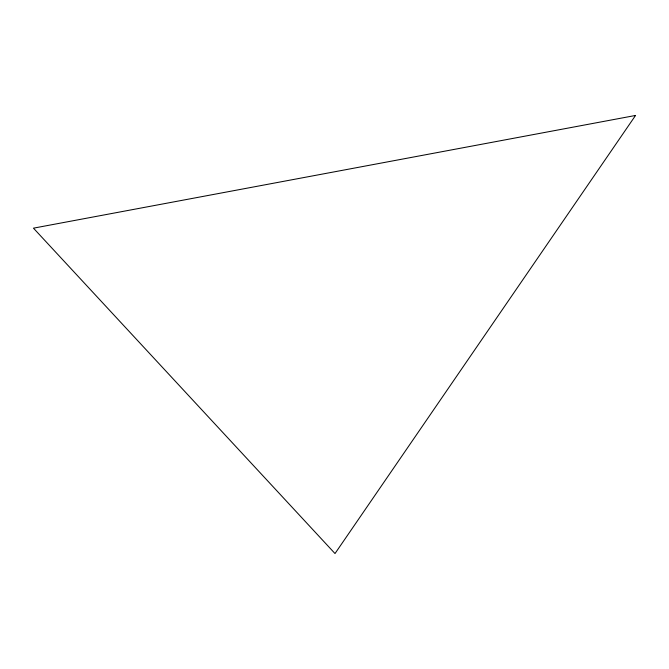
<?xml version="1.0" encoding="UTF-8"?>
<svg xmlns="http://www.w3.org/2000/svg" width="669" height="669" viewBox="0 0 669 669"><rect width="100%" height="100%" fill="white"/><g stroke="black" fill="none" stroke-linecap="round" stroke-linejoin="round"><path stroke-width="1" d="M635.55 115.453L335.01 553.547L33.45 228.162L635.55 115.453"/></g></svg>
